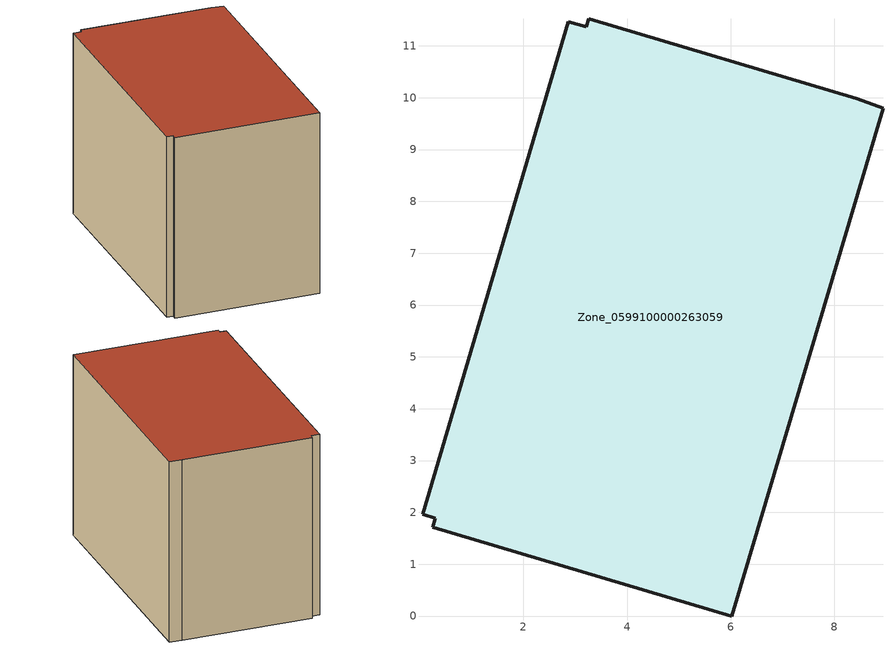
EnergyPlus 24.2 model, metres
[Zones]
Zone_0599100000263059
 floor ground (C_G): 3.26,11.52 8.45,9.98 8.94,9.8 6.02,0 0.25,1.71 0.3,1.89 0.05,1.97 2.86,11.47 3.21,11.37 z0.6
 wall outside (C_F): 0.25,1.71 6.02,0 8.94,9.8 8.45,9.98 3.26,11.52 3.21,11.37 2.86,11.47 0.05,1.97 0.3,1.89 0.25,1.71 z0.6:8.36
 roof outside (C_R): 8.45,9.98 3.26,11.52 3.21,11.37 2.86,11.47 0.05,1.97 0.3,1.89 0.25,1.71 6.02,0 8.94,9.8 z8.36
[BUILDING]
Pand.0599100000263059: North Axis=0; Terrain=City; Loads Convergence Tolerance Value=0.04; Temperature Convergence Tolerance Value=0.4; Solar Distribution=FullExterior; Maximum Number of Warmup Days=25; Minimum Number of Warmup Days=1
[Site:Location]
Rotterdam.The.Hague.AP_ZH_NLD Design_Conditions: Latitude=51.96; Longitude=4.45; Time Zone=1; Elevation=-4.5
[SITE:GROUNDTEMPERATURE:BUILDINGSURFACE]
18, 18, 18, 18, 18, 18, 18, 18, 18, 18, 18, 18
[MATERIAL] Thermal Absorptance=0.9; Solar Absorptance=0.7; Visible Absorptance=0.7
Name | Roughness | Thickness | Conductivity | Density | Specific Heat
G.TI.1965-1974 | MediumSmooth | 0.15 | 0.882353 | 540 | 1210
F.TI.1965-1974 | Rough | 0.3 | 0.697674 | 1920 | 840
R.TI.1965-1974 | MediumRough | 0.2 | 0.232558 | 1500 | 1000
[CONSTRUCTION]
C_G: G.TI.1965-1974
C_F: F.TI.1965-1974
C_R: R.TI.1965-1974
[ZONE]
Zone_0599100000263059: Type=1; Multiplier=1; Ceiling Height=Autocalculate; Volume=Autocalculate; Floor Area=autocalculate; Part of Total Floor Area=Yes
[ZONEINFILTRATION:DESIGNFLOWRATE]
Infil_Zone_0599100000263059: Zone or ZoneList or Space or SpaceList=Zone_0599100000263059; Schedule=AlwaysOn; Design Flow Rate Calculation Method=Flow/Area; Flow Rate per Floor Area=0.003; Constant Term Coefficient=1; Temperature Term Coefficient=0; Velocity Term Coefficient=0; Velocity Squared Term Coefficient=0
[HVACTEMPLATE:ZONE:IDEALLOADSAIRSYSTEM]
Zone_0599100000263059: Maximum Heating Supply Air Temperature=50; Minimum Cooling Supply Air Temperature=13; Maximum Heating Supply Air Humidity Ratio=0.0156; Minimum Cooling Supply Air Humidity Ratio=0.0077; Heating Limit=NoLimit; Cooling Limit=NoLimit; Dehumidification Control Type=ConstantSensibleHeatRatio; Cooling Sensible Heat Ratio=0.7; Dehumidification Setpoint=60; Humidification Control Type=None; Humidification Setpoint=30; Outdoor Air Method=None; Outdoor Air Flow Rate per Person=0.00944; Outdoor Air Flow Rate per Zone Floor Area=0; Outdoor Air Flow Rate per Zone=0; Demand Controlled Ventilation Type=None; Outdoor Air Economizer Type=NoEconomizer; Heat Recovery Type=None; Sensible Heat Recovery Effectiveness=0.7; Latent Heat Recovery Effectiveness=0.65
[ZONECONTROL:THERMOSTAT]
ThermostatControl_Zone_0599100000263059: Zone or ZoneList=Zone_0599100000263059; Control Type Schedule=DualSetpointControlType; Control 1=Thermostat_Zone_0599100000263059; Temperature Difference Between Cutout And Setpoint=0
[THERMOSTATSETPOINT:DUALSETPOINT]
Thermostat_Zone_0599100000263059: Heating Setpoint Temperature Schedule=HeatingSetpoint_Zone_0599100000263059; Cooling Setpoint Temperature Schedule=CoolingSetpoint_Zone_0599100000263059
[SCHEDULE:COMPACT]
HeatingSetpoint_Zone_0599100000263059: Through: 12/31, For: AllDays, Until: 24:00, 21
CoolingSetpoint_Zone_0599100000263059: Through: 12/31, For: AllDays, Until: 24:00, 24
DualSetpointControlType: Through: 12/31, For: AllDays, Until: 24:00, 4
AlwaysOn: Through: 12/31, For: AllDays, Until: 24:00, 1
